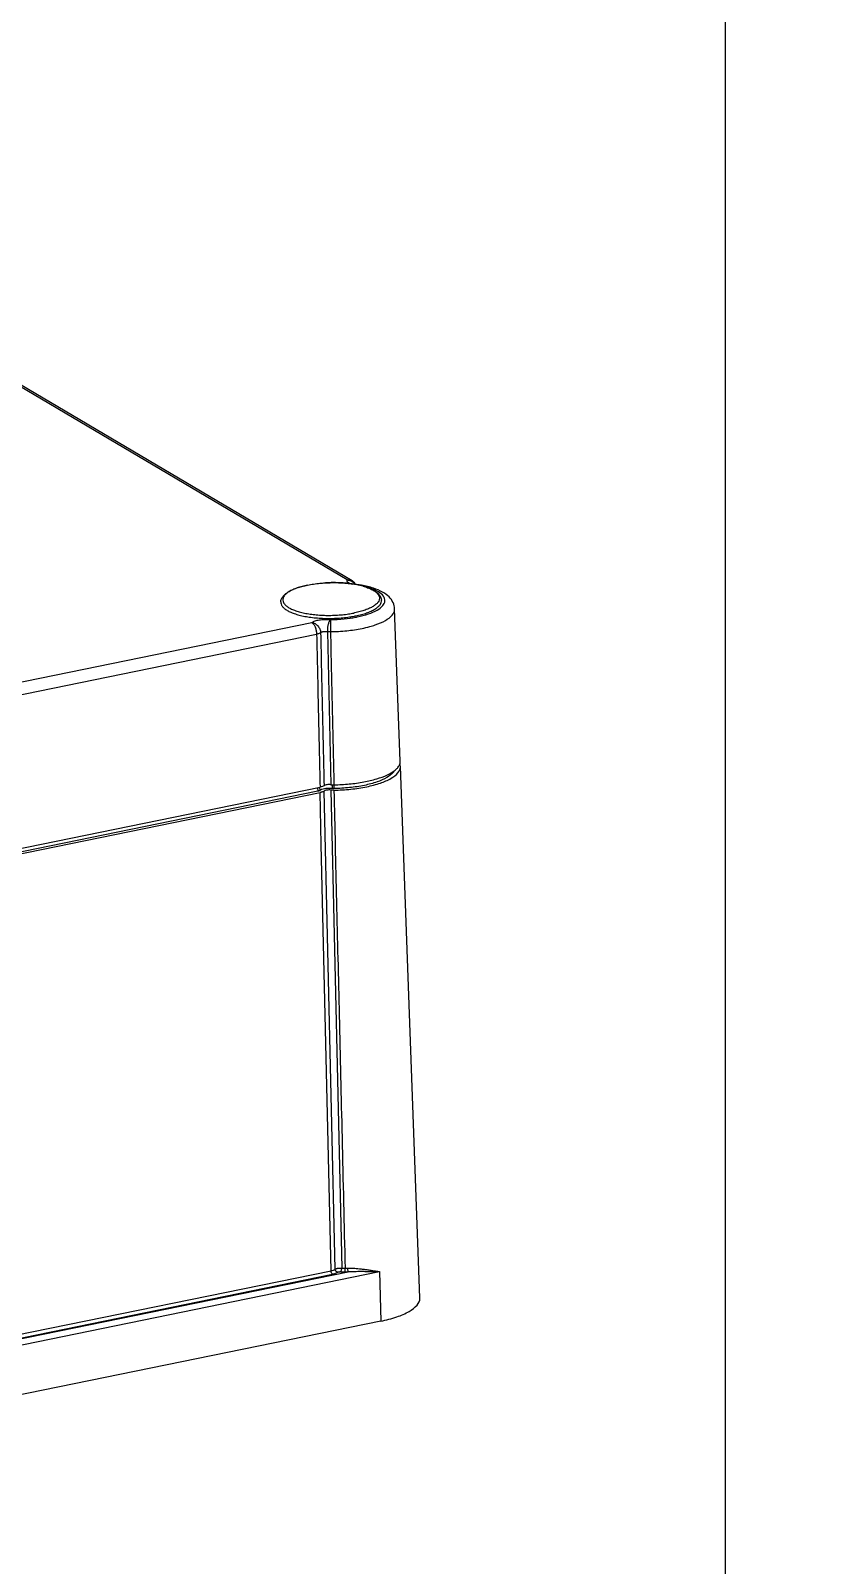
# Model space of a CAD drawing. Header units: millimetres. Extents: x -603 to 1798, y -1840 to -1013.
# Drawn here: x -91.6 to -6.9, y -1317.7 to -1156.4 of the extents above; entities that cross this region are included whole.
import ezdxf

# ---------------------------------------------------------------- set-up
doc = ezdxf.new("R2010")
doc.units = ezdxf.units.MM
doc.header["$MEASUREMENT"] = 0
doc.layers.get('0').update_dxf_attribs({"linetype": 'CONTINUOUS'})
doc.layers.get('Defpoints').update_dxf_attribs({"linetype": 'CONTINUOUS'})

# ---------------------------------------------------------------- blocks, each defined once
blk = doc.blocks.new('*U24')
at = {"color": 7}
for p, q in [((101.5367784463829, 23.6548279260723), (60.59630047418273, 47.83896195417231)), ((102.0625947349827, 23.57483513477234), (61.12211676268271, 47.75896916287229)), ((97.3667937981827, 23.11552243277231), (97.38043619288283, 23.11830370957233)), ((97.3807158749828, 23.1167660836723), (97.36716845898286, 23.11398605027233)), ((102.0572157803826, 23.24025896497233), (102.0700293255827, 23.23837792157235)), ((102.3077248492827, 23.23572209647233), (102.2592687997828, 23.25281191457231)), ((102.4711597228827, 23.1956368137723), (102.3077248492827, 23.23572209647233)), ((102.7150169348829, 23.16114981387233), (102.4711597228827, 23.1956368137723)), ((102.6607861782827, 23.13423156557229), (102.6675908976827, 23.1328172776723)), ((102.7951903391827, 23.1545560683723), (102.7150169348829, 23.16114981387233)), ((102.7951903391827, 23.1545560683723), (102.7952542002827, 23.15455163427231)), ((103.0549776371827, 23.12069401357229), (102.7952416389828, 23.15438230177227)), ((103.0546562188829, 23.12075646277231), (103.0549776362827, 23.1206940093723)), ((107.1311881296829, 4.60834187127233), (106.5413242704828, 20.61557897157235)), ((-4.49372457421714, -1.74563918662767), (97.82378174798282, 19.18206709317235)), ((-3.990311849817317, -2.957593039727669), (98.32719447248269, 17.97011324007229)), ((99.45849140678274, 18.23762960757233), (99.82030413838265, 2.126478950872297)), ((109.2004548143827, -51.83006264472766), (107.1415148271828, 4.043746257172302)), ((-3.480303298417311, -19.04142262992769), (98.6920320156828, 1.856590820872327)), ((98.43604809828275, 1.804232662172296), (98.44922831338272, 1.437748385972327)), ((98.64141954018282, 1.853976282172312), (98.65881549588266, 1.51722380727233)), ((99.97873713868285, 2.127430981572331), (99.98114562178284, 1.726621245272327)), ((100.1357356669828, 2.111859251272278), (100.1427343779828, 1.719831107572304)), ((98.44922831338272, 1.437748385972327), (-3.713614106717159, -19.45832341752765)), ((-3.462851517517265, -19.60456090152769), (98.69523362988275, 1.290537864172336)), ((98.82057269188272, -4.168346715227642), (98.69523362988275, 1.290537864172336)), ((100.2688843633828, -48.82995417282768), (99.11442071308284, 1.449489276772283)), ((99.8193828426829, 1.560850198472338), (100.9707869713827, -48.71928960722772)), ((99.8496617895828, -48.99061054512771), (98.82057269188272, -4.168346715227642)), ((-5.977378896317077, -71.77082869292764), (104.9532697349828, -49.08141692532769)), ((-3.170652246017198, -70.53928933762768), (101.6432571851828, -49.10097648722768)), ((-1.887284335617096, -69.79957083782773), (99.8496617895828, -48.99061054512771)), ((-1.736260518317295, -70.16315699372768), (100.0007644833827, -49.3541805679277)), ((104.9532697349828, -49.08141692532769), (105.0948681213827, -54.29272565862772)), ((105.0948681213827, -54.29272565862772), (-5.835653684817316, -76.98211148582772))]:
    blk.add_line(p, q, dxfattribs=at)
for centre, radius, start, end in [((100.0921587018829, 8.500308455772313), 14.8756769591, 92.82191881919668, 93.23256005419952), ((100.0975377736827, 8.387024907172304), 14.9890879606, 90.86110681230006, 92.82113669260082), ((100.0987776623829, 8.3187504842723), 15.0573733081, 90.14995819369325, 90.86191990270349), ((100.0993856155828, 8.532808037872314), 14.8433181249, 88.2633947255999, 90.15446747389976), ((100.1084577500828, 8.857471307972332), 14.5185290626, 87.45587004570565, 88.26035245140136), ((100.1358158224828, 9.412582603872295), 13.9627507894, 85.4473166712996, 87.46690983390864), ((100.1861846555828, 10.06942103087232), 13.3039869161, 84.64628764480044, 85.43901722100227), ((100.2730137429828, 10.94482011097233), 12.4243060338, 82.30926565490773, 84.66829450030305), ((100.3785804998829, 11.7584762491723), 11.603842068, 81.68229175390114, 82.28817634680172), ((101.5527510464829, 22.71236401347232), 1.0019034615, 41.70819584339547, 59.39250224599935), ((100.4605977346828, 12.31148493737231), 11.0447843045, 80.66719724500447, 81.621100382099), ((100.4607475388827, 12.22895718647231), 11.1277332882, 80.73839458889279, 81.33397795479908), ((101.5384740638829, 22.62382513397233), 1.0215787792, 36.99442132839673, 46.63565004269522), ((100.6457639273829, 13.32235985717233), 10.0188096439, 77.83871765059335, 80.77630772730349), ((100.6172015345828, 13.24863023217227), 10.0946480456, 78.63122682100077, 80.68169977860062), ((101.5526889563828, 22.7129800134723), 1.0015400921, 30.39181945199805, 41.6795244216944), ((101.5565639330828, 22.63792321157234), 0.9986472391, 34.04697305300326, 36.97292334019498), ((100.7372343949828, 13.86163159397228), 9.4700138171, 78.28051635049029, 78.61211393539521), ((100.8168287558829, 14.24169697087228), 9.0817036296, 77.49137907739637, 78.24131269559298), ((100.8130635407829, 14.12901985767229), 9.1950104955, 77.6229365819955, 77.79890490560314), ((100.9901637213827, 15.01346877747233), 8.2907092809, 75.7047913064045, 77.50565153470018), ((100.9506740812828, 14.74374523717228), 8.565076834, 75.90209423149935, 77.64065911050275), ((101.1983319067826, 15.72653478557231), 7.5515636625, 73.6302204346047, 75.90824866380021), ((101.1783164724827, 15.75683309597235), 7.5239040128, 74.3173579803915, 75.69547678779904), ((95.54017633838271, 21.63799216287231), 0.7816870669, 207.2439106324961, 209.3526962740012), ((95.5921085771829, 21.66769166087232), 0.8415105208, 209.3819921703008, 213.5881050294064), ((103.9244678883829, 21.94852005317233), 1.0693175978, 323.4623682303052, 324.0908125966021), ((100.1546594377828, 30.8279819444723), 10.8547846752, 281.103474496096, 281.5588682603921), ((100.1589042016828, 31.02850096257231), 11.3784606596, 280.8546978190048, 281.5577522687963), ((100.0922351972827, 32.16987363477233), 12.6489166686, 280.785422464898, 281.4376896663952), ((100.7174559678829, -25.45683822032771), 23.2833497496, 271.4912565629978, 272.2172335108939), ((100.7082079977827, -24.95031138152768), 24.1687596091, 271.4912628180938, 272.217231947994)]:
    blk.add_arc(centre, radius, start, end, dxfattribs=at)
for points, start_tangent, end_tangent in [([(94.5615466891827, 21.35261435127228), (94.6162536727827, 21.61452512747235), (94.76060693518275, 21.8835401115723), (95.00770977798265, 22.15176035177228), (95.34854817938276, 22.40007483547231), (95.76485858188289, 22.62017741837229), (96.24531729358273, 22.8124425785723), (96.78194858408278, 22.97764025917229), (97.3667937981827, 23.11552243277231)], (0.05653319655600978, 0.9984007199953132), (0.9797165763526874, 0.200388198304613)), ([(97.36716845898286, 23.11398605027233), (96.79890742068278, 22.97943624587231), (96.2740319048828, 22.81743564907231), (95.81586676518282, 22.63378205787228), (95.43294675128277, 22.4318965910723), (95.13240493868284, 22.21553999317234), (94.91983985248271, 21.98874257797235), (94.7992111782828, 21.75572915237228), (94.77276599978268, 21.52084031557229)], (-0.979457533021356, -0.2016505417987261), (0.08812716382373108, -0.9961092324621761)), ([(97.38043619288283, 23.11830370957233), (98.01276336148271, 23.22846004517231), (98.69027584408286, 23.31022160737228), (99.38774158408273, 23.35982977527232), (100.0932280590828, 23.3766409036723), (100.7946168403828, 23.36039602127232), (101.4798811422829, 23.31123564277232), (102.1374141890828, 23.22964975907234)], (0.9799721674543864, 0.1991345048321665), (0.9885781402609366, -0.1507091921490799)), ([(97.3807158749828, 23.1167660836723), (98.0086192769827, 23.2268669673723), (98.67092097438285, 23.3076879258723), (99.25333578988284, 23.35231643837227)], (0.979716576346359, 0.2003881983355535), (0.9984085765253243, 0.05639427560201227)), ([(101.8930614888827, 23.2564809896723), (101.7169254335827, 23.3400264243723), (101.5864784543828, 23.44527770827233), (101.5301731450827, 23.55176143037232), (101.5269992563829, 23.60936177217229)], (-0.934689112441654, 0.355466261525666), (0.0932095536345943, 0.9956465131316635)), ([(101.5269992563829, 23.60936177217229), (101.5367784463829, 23.6548279260723)], (0.09320955365716938, 0.9956465131295502), (0.3269920080181665, 0.9450271036812901)), ([(101.5367784464829, 23.6548279260723), (101.8689075563827, 23.65238439927231), (102.0624819258828, 23.57465482017227)], (0.9797165763428464, 0.2003881983527264), (0.8617821485468603, -0.5072785511392707)), ([(101.5367784464829, 23.6548279260723), (101.9154786225827, 23.5753184157723), (102.2399261106827, 23.36651499397232)], (0.9995797726793356, -0.02898754991936636), (0.7267804702072029, -0.6868698189070452)), ([(102.6005422964827, 19.77215253837227), (103.7843146652829, 20.0862740353723), (104.7044027094828, 20.48958508427228), (105.2973934706829, 20.95448549987231), (105.5235853140828, 21.44972319987232), (105.3676185075828, 21.9420118388723), (104.8405521381828, 22.39760672307233), (103.9761550442827, 22.78687507387235), (103.5321103744827, 22.9226326955723)], (0.980136905172255, 0.1983220792533045), (-0.9650216250413933, 0.2621702942792497)), ([(102.7349320279827, 23.12610854767229), (102.7952345285828, 23.15363863297233)], (0.7734730637599708, 0.6338291722836398), (0.998842020213517, 0.04811048384479306)), ([(102.8734714692828, 23.09333253847234), (103.0482707357828, 23.12190755167234), (103.0546509862827, 23.12073024507231)], (0.9074741421573888, 0.4201079400769657), (0.9806589832407163, -0.1957241900974043)), ([(106.5413242704828, 20.61557897157235), (106.3814131373829, 21.27088167697229), (105.9527526485826, 21.86905771377229), (105.2760978073827, 22.3705418683723), (104.3132510305827, 22.79334383427232), (103.0546562188829, 23.12075646277231)], (-0.03682482941863282, 0.9993217359480823), (-0.9817649191864376, 0.190099035912463)), ([(103.2120938045828, 23.00064986317233), (103.7008688410829, 22.84200223227231), (104.1180063337829, 22.66124397787229), (104.4557358004827, 22.46174228447228), (104.7077659800827, 22.24721349097234), (104.8694020272828, 22.0216538629723), (104.9376329682827, 21.78926514957232), (104.9111877898827, 21.55437631267228), (104.7905591155827, 21.32136288707233)], (0.9627325612995664, -0.2704552003818314), (-0.5864910074323645, -0.8099557384209153)), ([(103.3266301077829, 22.97197890697231), (103.8393688549827, 22.79673657857228), (104.2859379036827, 22.58972504337231), (104.6542793033827, 22.35032290327229), (104.9253329397827, 22.08581914987229), (105.0884520352829, 21.81504075597229), (105.1563713445828, 21.54639826857232)], (0.9593438960044017, -0.2822397725323205), (0.09300553036007693, -0.9956655921153653)), ([(94.56176804508277, 21.35260275767229), (94.5629555622827, 21.26463051087228), (94.63397064698279, 21.02231535837228)], (-0.05869799117901039, -0.9982757864596081), (0.4464051442031076, -0.8948309601421951)), ([(94.63397064698279, 21.02231535837228), (94.80269643138286, 20.78683397387232), (95.06577200608263, 20.56301768227235), (95.41803105318286, 20.35506891577234), (95.85277297478274, 20.16679167377231), (96.36205520498288, 20.00156306187233), (96.9357709250828, 19.86257723737231), (97.56314466778281, 19.75231375577232), (98.23354887608275, 19.6726224917723), (98.93462096928283, 19.6250454950723), (99.65346552878282, 19.61053382117234), (100.3753274285828, 19.62936819287228), (101.0900875169827, 19.68140258177232), (101.7826168482827, 19.76577150147233), (102.3016842671827, 19.8536246512723)], (0.446405144078057, -0.8948309602045793), (0.9821016523603407, 0.1883516509911407)), ([(94.77276599978268, 21.52084031557229), (94.84099694088263, 21.2884516021723), (94.8452051015829, 21.28015190427232)], (0.08812716402511975, -0.9961092324443589), (0.4576601305836625, -0.8891272152364614)), ([(94.89109992608269, 21.2021523739723), (95.00263298808272, 21.06289197407233)], (0.552675461405446, -0.8333965648838959), (0.6849841810582677, -0.728557939837275)), ([(95.00263298808272, 21.06289197407233), (95.25466316768279, 20.84836318067232), (95.59239263428276, 20.64886148717233), (96.00953012698278, 20.46810323287229), (96.4983051635827, 20.30945560187234), (97.04961278978271, 20.17587389947232), (97.65318318778282, 20.06984650007229), (98.29777298298268, 19.9933484934723), (98.97137468718279, 19.94780489267231), (99.6614403749827, 19.93406408897232), (100.3551154284828, 19.95238204747233), (101.0394779937828, 20.00241753917231), (101.7017796911828, 20.08323849767231), (102.2450898610828, 20.17638812057231)], (0.6849841809231862, -0.7285579399642775), (0.9812783255825882, 0.1925950356105585)), ([(104.7836282305827, 21.31190114747233), (104.5779940294829, 21.09456547197232), (104.2774522167829, 20.87820887397231), (103.8945322029829, 20.67632340727232), (103.4363670632829, 20.49266981597231), (102.9114915473829, 20.33066921917231), (102.3296830931827, 20.1933393814723)], (-0.5953394474733229, -0.803474294723956), (-0.9797165763550094, -0.2003881982932606)), ([(102.4386421156828, 19.88075849937229), (103.0452071457828, 20.02393937167233), (103.5926346296828, 20.1929360396723), (104.0700868103827, 20.38438610177229), (104.4682006226828, 20.59429234877229), (104.7815726906829, 20.81981624607232), (105.0032374946827, 21.05625709397231), (105.1289766078828, 21.29903677927229)], (0.9797165763545675, 0.2003881982954208), (0.2975717627874202, 0.9546994532268192)), ([(105.1289766078828, 21.29903677927229), (105.1566225813829, 21.54361826727234), (105.1563715514828, 21.54639847587231)], (0.2975717626971823, 0.9546994532549457), (-0.09232442939765709, 0.9957289790582562)), ([(97.82378174798282, 19.18206709317235), (97.98996614868292, 19.27875762007233), (98.18701913198265, 19.35593671687229), (98.39888695228274, 19.41467284187235), (98.62126947988281, 19.45815800967233), (98.86601461678265, 19.48965206147233), (99.14140437458286, 19.50820317567235), (99.44988806498282, 19.50962996707233), (99.78237541528279, 19.48762507387232)], (0.8043180081176011, 0.594199075914575), (0.9943637654092075, -0.1060221771198033)), ([(99.78237541548287, 19.48762507377228), (99.65438980238287, 19.2947656193723), (99.54808961758272, 18.99017070467232), (99.47935107188277, 18.61933217947228), (99.45844047698279, 18.23763567047234)], (-0.7340947576556709, -0.679047043129165), (0.009720306598787412, -0.9999527567038483)), ([(99.78237541548287, 19.48762507387232), (99.7784836468827, 19.28947368007232), (99.7777348790828, 18.98068628327229), (99.78024101558276, 18.60721508757234), (99.78562609888286, 18.22487768607232)], (-0.04036034777400834, -0.9991851892054652), (0.01792166594315361, -0.9998393940477752)), ([(99.78237541528279, 19.48762507387232), (101.2296767098828, 19.56772980307233), (102.4592445443827, 19.74440142487231)], (0.9999329558478695, 0.01157945634919702), (0.9823310812533816, 0.1871514007523379)), ([(103.9147484963828, 18.75154887507233), (104.4986883552829, 18.93085363597231), (105.5778323677828, 19.40459182307228), (106.2738043480826, 19.95057830637234), (106.5398275725829, 20.53211720747231), (106.5398038505828, 20.61548906817234)], (0.9644963492443859, 0.2640961800069285), (-0.05902753233729866, 0.9982563550642536)), ([(97.82378174798282, 19.18206709317235), (98.16932155258291, 19.06263070387234), (98.46559121848281, 18.81989604917231), (98.66812424618274, 18.49028853077232), (98.74652008538283, 18.1232750008723)], (0.9909609666064945, -0.1341505224079361), (0.03209115514386241, -0.9994849462405788)), ([(97.82378174798282, 19.18206709317235), (98.00936620408288, 19.00308333127231), (98.16985293598282, 18.7105599638723), (98.28135874768282, 18.34797809617231), (98.32719447248269, 17.97011324007229)], (0.8609998988930326, -0.5086051259141886), (0.02716134329383484, -0.9996310626578561)), ([(98.32719447248269, 17.97011324007229), (98.4974262281828, 18.01200009417232), (98.63924745568283, 18.06380133587231), (98.74652008538283, 18.1232750008723)], (0.9807133904425083, 0.1954513898818846), (0.8163539398126107, 0.5775519413459093)), ([(98.32719447248269, 17.97011324007229), (98.50969674278281, 9.920533832772321), (98.6920320156828, 1.856590820872327)], (0.02269886571387992, -0.9997423475552606), (0.02257676548002033, -0.9997451123463721)), ([(98.74655559398275, 18.12330289887234), (98.80872108738276, 18.16198990017227), (98.88122225678262, 18.19222398217232), (98.95560319878268, 18.21410070477231), (99.03203062398279, 18.22974235757232), (99.11914947558284, 18.24116816097234), (99.22091178558276, 18.24774024977233), (99.33644698798275, 18.24737787807231), (99.45849140678274, 18.23762960757233)], (0.7831255797196043, 0.6218635914642648), (0.9923535323948047, -0.1234279820119945)), ([(98.74655564748264, 18.12330016017228), (98.9280406079829, 10.11419069517234), (99.1112212448827, 2.015542660772326)], (0.02268277145481608, -0.9997427128412233), (0.02259151758750976, -0.9997447790976922)), ([(99.45844047698279, 18.23763567047234), (99.56504652548279, 18.22943175877231), (99.67456110038279, 18.22516144527231), (99.78562609868277, 18.22487768597233)], (0.995343799516406, -0.09638838500693427), (0.9998815044036166, 0.01539406221763873)), ([(99.78562611858274, 18.22487768617231), (101.5018768490827, 18.3204850423723), (103.1089002155827, 18.56120317677232), (103.9147484963828, 18.75154887507233)], (0.999932955853477, 0.01157945586496242), (0.9644963492401725, 0.2640961800223155)), ([(99.78562611858274, 18.22487768617231), (99.96963225318268, 10.19304402497232), (100.1544491954828, 2.112193335972336)], (0.02292413865861335, -0.9997372074034059), (0.02284678276431512, -0.9997389781924682)), ([(106.4940829579828, 3.559290635072273), (106.3854505187828, 3.405361831672337), (105.7253208420827, 2.876652263272319), (104.6839300964828, 2.412859725072337), (103.3582790088828, 2.054939032772324), (101.7982682129827, 1.816353011572289), (100.1427343779828, 1.719831107572304)], (-0.5185933105583207, -0.8550210396499967), (-0.9998984573115531, -0.01425044090463303)), ([(100.1430856213829, 1.547273765972307), (101.9326114069827, 1.652040914272277), (103.6046178490828, 1.907786764472291), (105.0467848101828, 2.297346014572327), (106.1623251733827, 2.794574458872319), (106.8763724733828, 3.366101965572341), (107.1410053568827, 3.973572016572291), (107.1405097856828, 4.04315567877228)], (0.9998961672703625, 0.01441022824383971), (-0.05495366542087217, 0.9984889056253009)), ([(100.1544491964828, 2.112193335972336), (101.7662587572827, 2.201035383972282), (103.2970964588828, 2.413963267172278), (104.6567348319827, 2.739219675972322), (105.7707650531829, 3.158999695872296), (106.5782227070827, 3.650327427972286), (106.8257502190827, 3.878973353272329)], (0.9998804364588343, 0.01546327219224301), (0.672514495156895, 0.7400839505109313)), ([(106.8257502190827, 3.878973353272329), (107.0349181535828, 4.186310378372298)], (0.672514495198616, 0.7400839504730194), (0.4217062994191751, 0.9067324837184256)), ([(107.0349181535828, 4.186310378372298), (107.1284082345828, 4.608779749872326)], (0.4217062994106744, 0.9067324837223792), (-0.01615763138549336, 0.9998694569532618)), ([(107.1405097856828, 4.04315567877228), (107.0905936945828, 4.284569069072347)], (-0.05495366534127959, 0.9984889056296814), (-0.3311450077368553, 0.9435798767730045)), ([(99.11122124498274, 2.015542660872313), (98.93688497358289, 1.925394575272321), (98.6920320156828, 1.856590820872327)], (-0.8040524655388515, -0.5945583509302466), (-0.9797165763664969, -0.2003881982370974)), ([(98.88675780178278, 1.629354207572305), (98.84955679668292, 1.6159429471723), (98.81715782078277, 1.603239862372277)], (-0.9453406698665695, -0.3260843723581766), (-0.9255812608690271, -0.3785489790345527)), ([(99.2104197661829, 1.706970273372292), (99.16564467028275, 1.699503959872288), (98.88675780178278, 1.629354207572305)], (-0.9878225379955105, -0.1555848110456435), (-0.9453406698350424, -0.3260843724495754)), ([(99.82030413908274, 2.126478950872297), (99.61801061658275, 2.134637205572346), (99.41006750238284, 2.11780411537228), (99.23241711478272, 2.075592333972338), (99.11122124498274, 2.015542660872313)], (-0.9945768803634555, 0.1040039857240898), (-0.8040524655935987, -0.594558350856209)), ([(99.98114562178284, 1.726621245272327), (99.57313192108268, 1.739986346172316), (99.2104197661829, 1.706970273372292)], (-0.9948779472084206, 0.1010834811349476), (-0.9878225379767677, -0.1555848111646431)), ([(99.82030413908274, 2.126478950872297), (99.92921167328268, 2.117404403872285), (100.0410856418828, 2.112620786272316), (100.1544491964828, 2.112193335972336)], (0.9945768803029129, -0.104003986303052), (0.9998804364639994, 0.01546327185824642)), ([(100.1427343776827, 1.719831125172334), (100.0879484760828, 1.720069381872293), (100.0338830581827, 1.72234140967231), (99.98114562178284, 1.726621245272327)], (-0.9998984573211666, -0.0142504402300864), (-0.9948779472322618, 0.1010834809002996)), ([(98.65881549588266, 1.51722380727233), (98.57153280368266, 1.472105323172343), (98.44922831338272, 1.437748385972327)], (-0.8040499935192393, -0.5945616939575834), (-0.979716576333546, -0.2003881983981968)), ([(98.81715782078277, 1.603239862372277), (98.65881549588266, 1.51722380727233)], (-0.9255812606327826, -0.3785489796121884), (-0.8040499933870712, -0.5945616941363202)), ([(99.11442071308284, 1.449489276772283), (99.03748025738287, 1.402322710072326), (98.94016818348291, 1.359372688072312), (98.82515031978278, 1.32181898847233), (98.69523362988275, 1.290537864172336)], (-0.8040499934174816, -0.5945616940951945), (-0.9797165763542635, -0.2003881982969082)), ([(99.81938194008285, 1.560850232972314), (99.61592937738283, 1.568476407672335), (99.4145478174828, 1.551942461072315), (99.23916378628269, 1.510764801872313), (99.11442071308284, 1.449489276772283)], (-0.994876916570505, 0.1010936243052168), (-0.8040499934534627, -0.5945616940465361)), ([(100.1430856213829, 1.547273765972307), (99.97969460668264, 1.549467819172321), (99.81938194008285, 1.560850232972314)], (-0.9998961672709196, -0.0144102282051741), (-0.9948769165677255, 0.1010936243325716)), ([(100.1430841849829, 1.547273684372328), (100.4199340238829, -10.10798478572769), (100.7046725568828, -22.19233113932768), (101.0035801080828, -34.96993564052769), (101.3233911429829, -48.73230216212772)], (0.02385119593156075, -0.9997155197618142), (0.02315915369588386, -0.9997317908319663)), ([(99.84966179708272, -48.9906109537277), (100.0952822945828, -48.92088482142771), (100.2688843652827, -48.8299542628277)], (0.979425825191919, 0.2018044918903651), (0.8003942542259259, 0.5994739675766781)), ([(100.0007644833827, -49.3541805679277), (99.92783730538281, -49.27449682992773), (99.87267591908267, -49.1416962196277), (99.84974066608265, -48.9905944119277)], (-0.8609998907362508, 0.5086051397225201), (-0.02716135295872947, 0.9996310623952476)), ([(100.0007644833827, -49.3541805679277), (100.3198294068827, -49.26442705102767), (100.5457076914827, -49.14754373152772)], (0.9796930568353589, 0.2005031530639621), (0.8039948770828832, 0.5946362229333827)), ([(100.2688843633828, -48.82995417282768), (100.3030272992828, -48.80857645602765), (100.3451723510827, -48.78824267922772), (100.3957121361827, -48.76918265342766), (100.4547965968827, -48.75191116862771), (100.5212671683828, -48.7372992675277), (100.5919787246828, -48.7261186342277), (100.6644340680828, -48.71835509702765), (100.7385645309828, -48.71371664762768), (100.8143173618828, -48.7121621941277), (100.8917693671829, -48.71387138602773), (100.9707869713827, -48.71928960722772)], (0.8101625325584351, 0.5862053145771563), (0.9955970500181134, -0.09373640698912322)), ([(100.5457076914827, -49.14754373152772), (100.4100618287828, -49.0911186210277), (100.3088802649827, -48.97503381752767), (100.2688880876826, -48.82995079072771)], (-0.990089790464871, 0.1404357747058352), (-0.02929850086488857, 0.9995707067771996)), ([(100.5457076914827, -49.14754373152772), (100.5627556542827, -49.13664542542767), (100.5836739409829, -49.12634540472772), (100.6080463101828, -49.11697457772766), (100.6349116406827, -49.10896097712771), (100.6634198525828, -49.10259032412768), (100.6942091866827, -49.0976965848277), (100.7282327750827, -49.09405031742767), (100.7645666094827, -49.0918195382277), (100.8024014231828, -49.0911218579277), (100.8408491098828, -49.09208916332767), (100.8788226874826, -49.0948556590277)], (0.8040430228165091, 0.5945711206071912), (0.9950942457337293, -0.09893150209928264)), ([(100.8788226874826, -49.09485565882767), (100.9262519478827, -49.00940031992769), (100.9598517779827, -48.87218449102767), (100.9707869723827, -48.71928960622773)], (0.7054070215902345, 0.7088024646480813), (-0.01304603370380507, 0.9999148968810292)), ([(100.8788226874826, -49.0948556590277), (101.0245001222829, -49.10619620532771), (101.1778325012829, -49.11172669062768), (101.3371880696827, -49.11088523762766)], (0.9950941864751709, -0.09893209814472735), (0.9996614070511166, 0.02602059285607918)), ([(100.9707869722829, -48.71928960632766), (101.0828441635826, -48.72829937762771), (101.2007971757828, -48.73278411022767), (101.3233911459829, -48.7323021980277)], (0.9948094905703042, -0.1017549874514854), (0.999687921517976, 0.0249811843408002)), ([(101.3371880696827, -49.11088523762766), (101.3321927801828, -49.02377870202764), (101.3271534311828, -48.88550064852768), (101.3233911429829, -48.73230216212772)], (-0.0858738580524433, 0.9963060174982328), (-0.01870951740552311, 0.999824961660016)), ([(101.6182507522828, -48.72275632422765), (101.8868997108827, -48.7187171565277), (102.1828247184828, -48.72682006072768), (102.5031241165827, -48.74721905782769), (102.8477453295827, -48.7796341873277), (103.2180660964827, -48.82359167122769), (103.6144714131829, -48.87809501762769), (104.0367253872828, -48.94139246722767), (104.4838361104828, -49.01064976312767), (104.9532697349828, -49.08141692532769)], (0.9992512853521446, 0.03868938771920605), (0.9896409565422294, -0.1435645399608881)), ([(101.6432571851828, -49.10097648722768), (101.6327128856828, -49.01404896732771), (101.6235792572829, -48.87590320762769), (101.6182507522828, -48.72275632422765)], (-0.1939003850799015, 0.9810212233513943), (-0.01939919100892198, 0.9998118179878649)), ([(101.6432571851828, -49.10097648722768), (101.9010159239829, -49.08109762902768), (102.1865639840828, -49.06662366422768), (102.4976024227828, -49.0577177590277), (102.8346168348828, -49.0540724090277), (103.1995822709828, -49.05513599102773), (103.5936343387827, -49.06006657882767), (104.0174400195829, -49.06755844502766), (104.4710805341829, -49.07564357482767), (104.9532697349828, -49.08141692532769)], (0.9957850861402983, 0.09171729510053636), (0.9999771115662148, -0.006765821730574741)), ([(105.0948684697828, -54.2927255874277), (106.7708030939827, -53.84445365132768), (108.0672592926828, -53.27001967672771), (108.8958345692827, -52.60860676692772), (109.2001316325827, -51.90526418402766), (109.1995004843827, -51.83071630952765)], (0.9797165763514386, 0.2003881983107187), (-0.05323084342490924, 0.9985822336233872))]:
    blk.add_spline(points, degree=3, dxfattribs=dict(at, start_tangent=start_tangent, end_tangent=end_tangent))

msp = doc.modelspace()

# ---------------------------------------------------------------- linework, layer by layer
at = {"layer": 'Defpoints', "color": 2}
for points in [[(-311.011348483268, -1013.363203112013), (-18.58199647862705, -1013.363203112013), (-18.58199647862705, -1422.344380717061), (-311.011348483268, -1422.344380717061)], [(273.8473555260138, -1013.363203112014), (-18.58199647862705, -1013.363203112014), (-18.58199647862705, -1422.344380717061), (273.8473555260138, -1422.344380717061)]]:
    msp.add_lwpolyline(points, close=True, dxfattribs=at)

# ---------------------------------------------------------------- block references
msp.add_blockref('*U24', (-159.8887641742525, -1237.775246562735))

doc.saveas('drawing.dxf')
